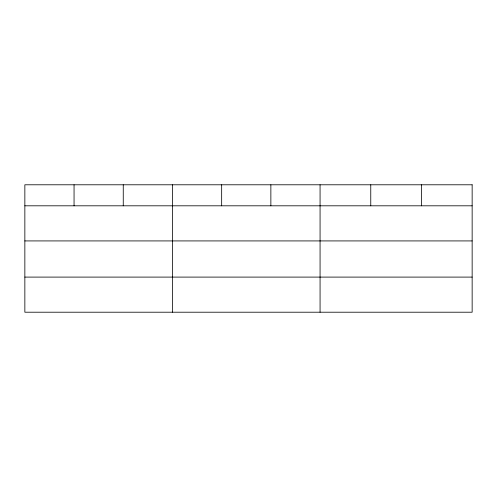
<?xml version="1.0" encoding="UTF-8"?>
<svg xmlns="http://www.w3.org/2000/svg" width="497" height="497" viewBox="0 0 497 497"><rect width="100%" height="100%" fill="white"/><g stroke="black" fill="none" stroke-linecap="round" stroke-linejoin="round"><path stroke-width="0.75" d="M24.85 205.808L472.15 205.808M24.85 240.921L472.15 240.921M24.85 277.096L472.15 277.096M421.456 184.791L421.456 205.808M370.762 184.791L370.762 205.808M320.068 184.791L320.068 312.209M270.865 184.791L270.865 205.808M221.662 184.791L221.662 205.808M172.459 184.791L172.459 312.209M123.256 184.791L123.256 205.808M74.053 184.791L74.053 205.808M472.15 184.791L24.85 184.791L24.85 312.209L472.15 312.209L472.15 184.791"/></g></svg>
